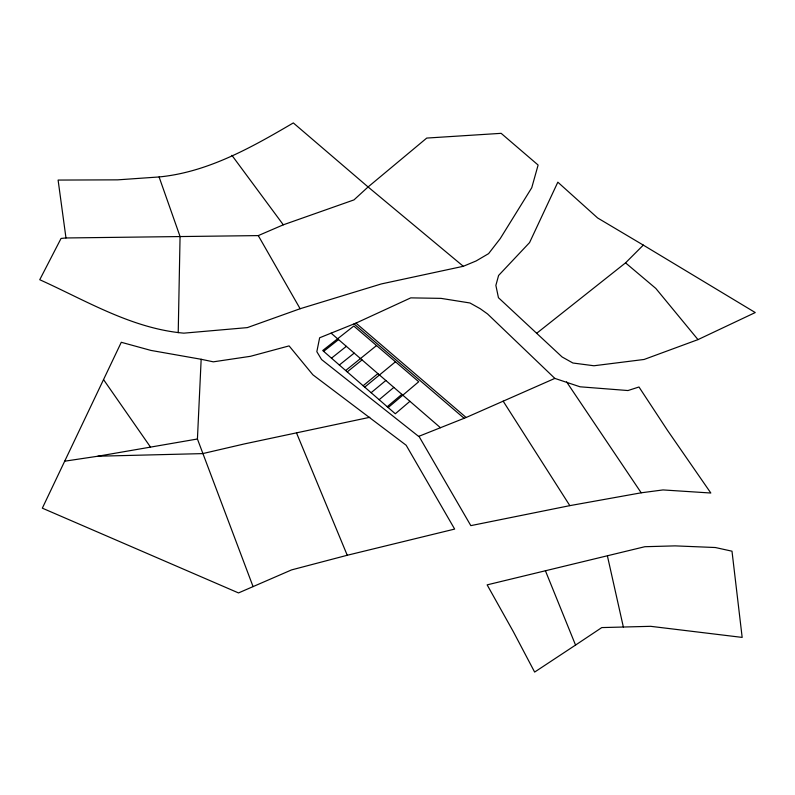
<?xml version="1.0" encoding="UTF-8"?>
<svg xmlns="http://www.w3.org/2000/svg" width="795" height="795" viewBox="0 0 795 795"><rect width="100%" height="100%" fill="white"/><g stroke="black" fill="none" stroke-linecap="round" stroke-linejoin="round"><path stroke-width="1.19" d="M178.219 332.688L180.067 236.522L159.089 176.957L117.68 179.849L58.105 180.067L65.975 237.963L258.276 235.598L283.308 224.816L353.984 199.893L368.085 186.964L426.736 138.072L501.138 133.331L538.116 165.042L531.746 187.749L500.244 238.589L488.597 253.635L476.116 260.959L463.306 266.295L381.332 283.934L300.122 308.728L247.344 327.61L183.854 333.155C131.91 328.593 86.277 300.739 39.75 279.721L61.056 238.44L65.975 237.963M253.078 586.621L197.428 438.999L201.165 359.28L150.921 350.416L121.287 342.287L42.334 508.164L238.51 592.931L291.576 569.896L347.246 555.268L454.651 529.082L406.166 445.25L312.902 374.823L289.092 345.895L250.445 356.309L213.328 361.834L201.165 359.28M536.824 333.165L625.546 262.867L643.304 245.108L755.25 312.554L697.99 339.614L644.119 359.459L593.944 365.76L572.897 363.007L562.085 356.955L498.445 297.698L495.871 285.385L498.594 275.458L529.569 242.584L557.832 182.174L597.631 217.969L643.304 245.108M409.922 401.316L395.304 413.768L322.72 350.525L353.795 326.029L418.727 381.739L388.179 407.557M387.215 406.722L401.863 394.34M379.155 399.696L393.833 387.404M371.126 392.7L385.843 380.487M364.726 387.125L395.473 361.785M363.136 385.734L377.883 373.6M345.666 370.52L376.552 345.557M347.246 371.891L362.053 359.916M339.346 365.014L354.182 353.109M331.485 358.167L346.352 346.332M323.654 351.34L338.551 339.584M575.54 645.073L601.775 627.583L650.668 626.321L742.162 637.401L731.996 551.193L715.371 547.526L675.114 545.877L644.854 546.712L487.136 584.862L513.341 631.677L534.638 672.073L575.54 645.073L545.4 570.721M159.089 176.957C207.902 172.237 251.826 147.264 293.325 122.927L368.085 186.964L463.306 266.295M554.85 378.4L466.128 417.494L418.637 436.405L321.568 359.539L316.837 351.678L319.64 337.776L355.971 323.118L410.767 297.867L441.026 298.373L469.974 302.984L480.21 308.708L487.554 313.946L554.85 378.4L580.062 386.797L627.971 390.544L638.981 386.996L667.512 430.393L710.829 493.019L663.02 489.929L641.197 492.801L569.836 505.64L470.829 525.634L418.955 436.276M369.764 417.305L244.313 443.938L202.665 453.607L97.914 456.211L64.653 461.199M97.914 456.211L197.428 438.999M625.546 262.867L655.805 288.416L697.99 339.614M355.971 323.118L466.128 417.494M354.014 323.913L464.111 418.289M331.108 333.155L440.45 427.72M231.911 155.333L283.308 224.816M103.529 379.583L150.513 447.118M641.197 492.801L566.587 381.888M503.146 401.127L569.836 505.64M258.276 235.598L300.122 308.728M296.485 432.858L347.246 555.268M607.44 556.053L623.34 626.957"/></g></svg>
